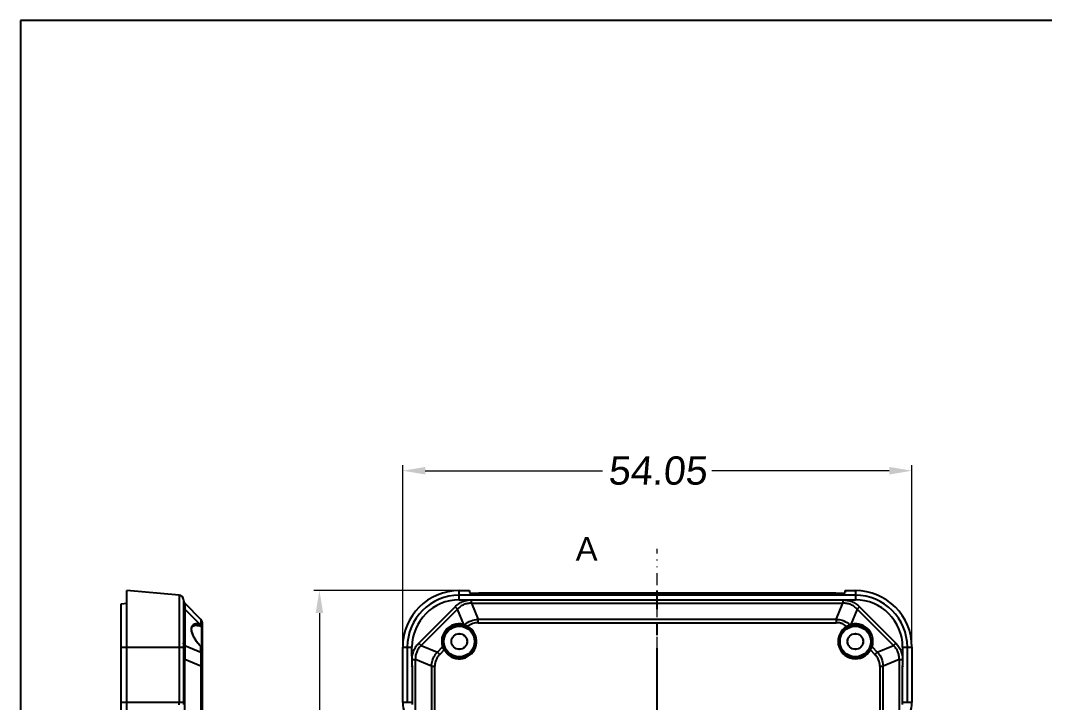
# Model space of a CAD drawing. Header units: millimetres. Extents: x 1667 to 2459, y 1639 to 1961.
# Drawn here: x 1949.7 to 2058.4, y 1888.4 to 1960.8 of the extents above; entities that cross this region are included whole.
import ezdxf
from ezdxf.enums import TextEntityAlignment as Align

# ---------------------------------------------------------------- set-up
doc = ezdxf.new("R2010")
doc.units = ezdxf.units.MM
doc.linetypes.add('CENTER', pattern=[50.8, 31.75, -6.35, 6.35, -6.35])
doc.linetypes.add('DIVIDE', pattern=[31.75, 12.7, -6.35, 0, -6.35, 0, -6.35])
doc.layers.add('dim', color=82, linetype='Continuous')
doc.layers.add('text-mold', color=3, linetype='Continuous')
doc.layers.add('hatch', color=56, linetype='Continuous', lineweight=9)
doc.styles.add('标准', font='arial.ttf', dxfattribs={"oblique": 5.000002})
doc.dimstyles.new('YanXiu', dxfattribs={"dimscale": 1.2, "dimtxt": 5, "dimasz": 2.5, "dimexe": 0.8, "dimexo": 0.3, "dimgap": 0.6, "dimtad": 0, "dimzin": 1, "dimdsep": 46, "dimtxsty": '标准', "dimcen": 0, "dimclrd": 3, "dimclre": 3, "dimclrt": 3, "dimazin": 0, "dimtfac": 1, "dimtmove": 0, "dimatfit": 3, "dimfxl": 1, "dimlwd": 9, "dimlwe": 9, "dimarcsym": 0})

# ---------------------------------------------------------------- blocks, each defined once
blk = doc.blocks.new('VSEE')
at = {"layer": 'text-mold', "color": 62}
for p, q in [((-214.4, -255.87), (-214.4, -1142.58)), ((411.41, -255.87), (-214.4, -255.87))]:
    blk.add_line(p, q, dxfattribs=at)
blk = doc.blocks.new('*D13')
at = {"layer": 'Defpoints', "color": 0, "linetype": 'Continuous', "transparency": 16777216}
for p in [(2044.3, 1912.99), (1990.25, 1894.27), (2044.3, 1894.27)]:
    blk.add_point(p, dxfattribs=at)
at = {"layer": 'dim', "color": 3, "linetype": 'Continuous', "lineweight": 9, "transparency": 16777216}
for p, q in [((1990.25, 1894.87), (1990.25, 1913.59)), ((2044.3, 1894.87), (2044.3, 1913.59)), ((1992.65, 1912.99), (2011.47, 1912.99)), ((2041.9, 1912.99), (2023.08, 1912.99))]:
    blk.add_line(p, q, dxfattribs=at)
at = {"layer": 'dim', "color": 3, "linetype": 'Continuous', "transparency": 16777216}
for points in [[(1992.65, 1913.39), (1992.65, 1912.59), (1990.25, 1912.99)], [(2041.9, 1913.39), (2041.9, 1912.59), (2044.3, 1912.99)]]:
    blk.add_solid(points, dxfattribs=at)
at = {"layer": 'dim', "color": 3, "linetype": 'Continuous', "transparency": 16777216, "insert": (2017.28, 1912.99), "char_height": 3, "attachment_point": 5, "style": '标准'}
blk.add_mtext('54.05', dxfattribs=at)
blk = doc.blocks.new('*D14')
at = {"layer": 'Defpoints', "color": 0, "linetype": 'Continuous', "transparency": 16777216}
for p in [(1996.26, 1900.28), (1981.41, 1801.18), (1996.26, 1801.18)]:
    blk.add_point(p, dxfattribs=at)
at = {"layer": 'dim', "color": 3, "linetype": 'Continuous', "lineweight": 9, "transparency": 16777216}
for p, q in [((1995.66, 1900.28), (1980.81, 1900.28)), ((1981.41, 1897.88), (1981.41, 1856.52)), ((1981.41, 1803.58), (1981.41, 1844.94)), ((1995.66, 1801.18), (1980.81, 1801.18))]:
    blk.add_line(p, q, dxfattribs=at)
at = {"layer": 'dim', "color": 3, "linetype": 'Continuous', "transparency": 16777216}
for points in [[(1981.01, 1897.88), (1981.81, 1897.88), (1981.41, 1900.28)], [(1981.01, 1803.58), (1981.81, 1803.58), (1981.41, 1801.18)]]:
    blk.add_solid(points, dxfattribs=at)
at = {"layer": 'dim', "color": 3, "linetype": 'Continuous', "transparency": 16777216, "insert": (1981.41, 1850.73), "char_height": 3, "attachment_point": 5, "rotation": 90, "style": '标准'}
blk.add_mtext('99.10', dxfattribs=at)

msp = doc.modelspace()

# ---------------------------------------------------------------- linework, layer by layer
at = {"color": 7, "linetype": 'Continuous'}
for p, q in [((1960.979, 1846.377), (1960.979, 1900.275)), ((1966.528, 1899.79), (1960.979, 1900.275)), ((1996.258, 1899.291), (1996.258, 1900.275)), ((1996.258, 1900.275), (1997.348, 1900.275)), ((1997.348, 1900.275), (1997.328, 1900.071)), ((1997.328, 1900.07), (1997.328, 1900.071)), ((1997.348, 1900.275), (1997.348, 1900.07)), ((2037.212, 1900.275), (2037.212, 1900.07)), ((2037.233, 1900.071), (2037.212, 1900.275)), ((2037.212, 1900.275), (2038.298, 1900.275)), ((2037.233, 1900.071), (2037.233, 1900.07)), ((2038.298, 1900.275), (2038.298, 1899.291)), ((1966.528, 1899.79), (1966.528, 1888.396)), ((1966.985, 1899.291), (1966.985, 1888.176)), ((2038.298, 1899.79), (1996.258, 1899.79)), ((1996.258, 1899.291), (1997.58, 1899.287)), ((1997.57, 1899.289), (2038.298, 1899.291)), ((1997.57, 1898.927), (1997.57, 1899.286)), ((2036.238, 1899.983), (1998.323, 1899.983)), ((2036.986, 1899.286), (2036.986, 1898.927)), ((1960.378, 1898.876), (1960.979, 1898.929)), ((1960.378, 1870.358), (1960.378, 1898.876)), ((1967.131, 1898.927), (1968.84, 1897.219)), ((1967.131, 1898.306), (1967.131, 1894.459)), ((1968.768, 1896.669), (1967.131, 1898.306)), ((1991.971, 1894.709), (1995.818, 1898.556)), ((1996.068, 1898.306), (1992.221, 1894.459)), ((1995.818, 1898.556), (1996.068, 1898.306)), ((1996.746, 1896.669), (1996.068, 1898.306)), ((1997.57, 1898.927), (1998.278, 1897.219)), ((1997.57, 1898.927), (2036.986, 1898.927)), ((2036.279, 1897.219), (2036.986, 1898.927)), ((2038.488, 1898.306), (2037.81, 1896.669)), ((2038.488, 1898.306), (2038.738, 1898.556)), ((2042.335, 1894.459), (2038.488, 1898.306)), ((2038.738, 1898.556), (2042.585, 1894.709)), ((1968.987, 1804.589), (1968.987, 1896.865)), ((1998.278, 1896.865), (1998.278, 1897.219)), ((2036.279, 1897.219), (1998.278, 1897.219)), ((1998.278, 1896.865), (2036.279, 1896.865)), ((2036.279, 1897.219), (2036.279, 1896.865)), ((1968.188, 1896.587), (1968.265, 1896.592)), ((1968.888, 1896.379), (1968.888, 1894.251)), ((1997.109, 1896.379), (1997.158, 1896.467)), ((2037.398, 1896.467), (2037.447, 1896.379)), ((1992.221, 1894.459), (1991.971, 1894.709)), ((2042.585, 1894.709), (2042.335, 1894.459)), ((1960.378, 1894.269), (1966.985, 1894.269)), ((1967.131, 1894.459), (1968.84, 1893.751)), ((1968.842, 1894.323), (1968.685, 1894.495)), ((1968.84, 1893.751), (1968.84, 1894.304)), ((1968.95, 1894.157), (1968.842, 1894.323)), ((1968.842, 1894.323), (1968.842, 1894.323)), ((1968.987, 1893.977), (1968.95, 1894.157)), ((1990.252, 1888.396), (1990.252, 1894.269)), ((1990.252, 1894.269), (1991.236, 1894.269)), ((1990.737, 1894.269), (1990.737, 1888.396)), ((1991.241, 1892.32), (1991.236, 1894.269)), ((1992.221, 1894.459), (1993.93, 1893.751)), ((1993.93, 1893.751), (1994.483, 1894.304)), ((1994.18, 1893.501), (1993.93, 1893.751)), ((1994.657, 1893.977), (1994.18, 1893.501)), ((1994.657, 1893.977), (1994.744, 1894.026)), ((1994.973, 1893.562), (1994.657, 1893.977)), ((2039.812, 1894.026), (2039.899, 1893.977)), ((2040.376, 1893.501), (2039.899, 1893.977)), ((2040.073, 1894.304), (2040.626, 1893.751)), ((2040.626, 1893.751), (2040.376, 1893.501)), ((2040.626, 1893.751), (2042.335, 1894.459)), ((2043.32, 1894.269), (2043.315, 1892.32)), ((2043.32, 1894.269), (2044.304, 1894.269)), ((2043.819, 1888.396), (2043.819, 1894.269)), ((2044.304, 1894.269), (2044.304, 1888.396)), ((1966.985, 1892.957), (1967.131, 1892.957)), ((1967.131, 1862.038), (1967.131, 1892.957)), ((1968.84, 1892.249), (1967.131, 1892.957)), ((1991.241, 1892.957), (1991.599, 1892.957)), ((1991.599, 1862.038), (1991.599, 1892.957)), ((1993.308, 1892.249), (1991.599, 1892.957)), ((2042.957, 1892.957), (2041.248, 1892.249)), ((2042.957, 1892.957), (2042.957, 1862.038)), ((2042.957, 1892.957), (2043.315, 1892.957)), ((1968.84, 1892.249), (1968.84, 1862.038)), ((1968.84, 1892.249), (1968.987, 1892.249)), ((1991.179, 1892.285), (1991.246, 1892.323)), ((1991.243, 1892.177), (1991.241, 1888.396)), ((1991.246, 1892.323), (1991.243, 1892.167)), ((1993.308, 1892.249), (1993.308, 1862.038)), ((1993.308, 1892.249), (1993.662, 1892.249)), ((1993.662, 1862.038), (1993.662, 1892.249)), ((2040.894, 1892.249), (2040.894, 1862.038)), ((2040.894, 1892.249), (2041.248, 1892.249)), ((2041.248, 1862.038), (2041.248, 1892.249)), ((2043.313, 1892.167), (2043.31, 1892.323)), ((2043.31, 1892.323), (2043.377, 1892.285)), ((2043.315, 1888.396), (2043.313, 1892.177)), ((1966.985, 1888.396), (1960.378, 1888.396)), ((1966.528, 1888.132), (1966.528, 1888.396)), ((1991.241, 1888.396), (1990.252, 1888.396)), ((1991.241, 1888.396), (1991.246, 1888.176)), ((2043.31, 1888.176), (2043.315, 1888.396)), ((2044.304, 1888.396), (2043.315, 1888.396))]:
    msp.add_line(p, q, dxfattribs=at)
at = {"color": 1, "linetype": 'CENTER', "ltscale": 0.21621}
msp.add_line((2017.278, 1799.433), (2017.278, 1900.275), dxfattribs=at)
at = {"color": 7, "linetype": 'Continuous'}
for points in [[(1967.85, 1896.013), (1967.849, 1896.269), (1967.919, 1896.448)], [(1968.685, 1894.495), (1968.377, 1894.882), (1968.122, 1895.285), (1967.94, 1895.674), (1967.85, 1896.013)], [(1967.919, 1896.448), (1968.048, 1896.549), (1968.188, 1896.584)]]:
    msp.add_lwpolyline(points, dxfattribs=at)
for centre, radius in [((1996.258, 1894.87), 1.627), ((1996.258, 1894.87), 0.842), ((1996.258, 1894.87), 0.826), ((2038.298, 1894.87), 1.627), ((2038.298, 1894.87), 0.842), ((2038.298, 1894.87), 0.826)]:
    msp.add_circle(centre, radius, dxfattribs=at)
for centre, radius, start, end in [((1996.258, 1894.269), 6.006, 90, 180), ((2038.298, 1894.269), 6.006, 0, 90), ((1966.484, 1899.291), 0.5, 0, 85), ((1967.485, 1899.281), 0.5, 179.44396, 225), ((1996.258, 1894.269), 5.52, 90, 180), ((1996.258, 1894.269), 5.022, 90, 180), ((2038.298, 1894.269), 5.52, 0, 90), ((2038.298, 1894.269), 5.022, 0, 90), ((1968.486, 1896.865), 0.5, 0, 45), ((1968.316, 1896.167), 0.568, 106.73841, 108.76259), ((1968.195, 1894.848), 1.749, 70.71087, 73.25309), ((1968.298, 1895.102), 1.636, 70.55219, 73.28802), ((1996.279, 1894.847), 1.744, 73.81576, 198.70788), ((1996.258, 1894.87), 1.733, 209.15287, 60.57295), ((1996.258, 1894.87), 1.833, 225.52379, 60.57295), ((1996.266, 1894.885), 1.847, 72.26832, 74.93156), ((1996.285, 1894.863), 1.728, 71.16373, 73.80897), ((2038.298, 1894.87), 1.833, 119.42705, 330.84713), ((2038.298, 1894.87), 1.733, 119.42705, 330.84713), ((2038.271, 1894.863), 1.728, 106.19103, 108.83627), ((2038.29, 1894.885), 1.847, 105.06844, 107.73168), ((2038.276, 1894.847), 1.745, 341.28732, 106.1947), ((1972.78, 1898.037), 5.428, 219.69402, 223.45953), ((1996.612, 1895.23), 2.322, 203.51634, 206.25573), ((1996.764, 1895.306), 2.492, 206.27182, 212.23951), ((1996.116, 1894.793), 1.572, 198.76826, 209.22953), ((1942.935, 1893.093), 25.919, 358.13435, 359.92134)]:
    msp.add_arc(centre, radius, start, end, dxfattribs=at)
for centre, major_axis, ratio, start_param, end_param in [((1998.323, 1900.07), (0.995, 0), 0.0874887, -3.1412979, -1.5707963), ((2036.238, 1900.07), (0.995, 0), 0.0874887, -1.5707963, -0.0002916), ((1993.266, 1888.396), (3.014, 0), 0.9961947, -3.1415927, -2.7743846), ((2041.29, 1888.396), (3.014, 0), 0.9961947, -0.367208, 0)]:
    msp.add_ellipse(centre, major_axis=major_axis, ratio=ratio, start_param=start_param, end_param=end_param, dxfattribs=at)
for points, knots in [([(1995.818, 1898.556), (1995.933, 1898.671), (1996.185, 1898.881), (1996.619, 1899.114), (1997.091, 1899.253), (1997.417, 1899.285), (1997.58, 1899.287)], [0, 0, 0, 0, 0.249978, 0.4999941, 0.7500385, 1, 1, 1, 1]), ([(2036.986, 1899.286), (2037.148, 1899.282), (2037.473, 1899.251), (2037.786, 1899.159), (2037.936, 1899.097)], [0, 0, 0, 0, 0.5001271, 1, 1, 1, 1]), ([(2037.936, 1899.097), (2038.086, 1899.035), (2038.373, 1898.879), (2038.623, 1898.67), (2038.738, 1898.556)], [0, 0, 0, 0, 0.4999645, 1, 1, 1, 1]), ([(1966.985, 1898.556), (1966.985, 1898.509), (1967.015, 1898.408), (1967.088, 1898.336), (1967.131, 1898.306)], [0, 0, 0, 0, 0.4710595, 1, 1, 1, 1]), ([(1967.131, 1898.927), (1967.131, 1898.928), (1967.127, 1898.929), (1967.125, 1898.922), (1967.123, 1898.913), (1967.121, 1898.897), (1967.119, 1898.876), (1967.118, 1898.85), (1967.118, 1898.818), (1967.118, 1898.765), (1967.118, 1898.685), (1967.122, 1898.526), (1967.127, 1898.397), (1967.131, 1898.306)], [0, 0, 0, 0, 0.0052509, 0.0135379, 0.0294887, 0.0538461, 0.0869198, 0.1289169, 0.1798192, 0.239453, 0.3841791, 0.5614618, 1, 1, 1, 1]), ([(1997.57, 1898.927), (1997.43, 1898.932), (1997.15, 1898.914), (1996.744, 1898.797), (1996.375, 1898.593), (1996.164, 1898.407), (1996.068, 1898.306)], [0, 0, 0, 0, 0.2499224, 0.5, 0.7500776, 1, 1, 1, 1]), ([(2037.806, 1898.783), (2037.677, 1898.836), (2037.406, 1898.914), (2037.126, 1898.932), (2036.986, 1898.927)], [0, 0, 0, 0, 0.500001, 1, 1, 1, 1]), ([(2038.488, 1898.306), (2038.392, 1898.407), (2038.181, 1898.593), (2037.935, 1898.73), (2037.806, 1898.783)], [0, 0, 0, 0, 0.499999, 1, 1, 1, 1]), ([(1968.842, 1896.645), (1968.846, 1896.724), (1968.85, 1896.835), (1968.853, 1896.973), (1968.854, 1897.054), (1968.853, 1897.119), (1968.851, 1897.168), (1968.847, 1897.198), (1968.844, 1897.215), (1968.84, 1897.219)], [0, 0, 0, 0, 0.4119002, 0.580453, 0.7215812, 0.8343784, 0.9181233, 0.9729213, 1, 1, 1, 1]), ([(1996.829, 1896.645), (1997.026, 1896.819), (1997.485, 1897.105), (1998.014, 1897.21), (1998.278, 1897.219)], [0, 0, 0, 0, 0.4999959, 1, 1, 1, 1]), ([(1998.278, 1896.865), (1998.076, 1896.864), (1997.67, 1896.8), (1997.313, 1896.595), (1997.158, 1896.467)], [0, 0, 0, 0, 0.5000515, 1, 1, 1, 1]), ([(2036.279, 1897.219), (2036.485, 1897.212), (2036.763, 1897.167), (2037.023, 1897.073), (2037.087, 1897.047)], [0, 0, 0, 0, 0.7494746, 1, 1, 1, 1]), ([(2036.957, 1896.733), (2036.85, 1896.777), (2036.626, 1896.844), (2036.394, 1896.865), (2036.279, 1896.865)], [0, 0, 0, 0, 0.4999645, 1, 1, 1, 1]), ([(1967.811, 1896.202), (1967.81, 1896.084), (1967.861, 1895.823), (1968.024, 1895.424), (1968.275, 1894.994), (1968.486, 1894.712), (1968.603, 1894.571)], [0, 0, 0, 0, 0.1920138, 0.4274506, 0.6998911, 1, 1, 1, 1]), ([(1967.925, 1896.566), (1967.887, 1896.52), (1967.826, 1896.402), (1967.811, 1896.271), (1967.811, 1896.202)], [0, 0, 0, 0, 0.4644848, 1, 1, 1, 1]), ([(1968.133, 1896.705), (1968.093, 1896.691), (1968.015, 1896.655), (1967.952, 1896.598), (1967.925, 1896.566)], [0, 0, 0, 0, 0.5114498, 1, 1, 1, 1]), ([(1968.319, 1896.739), (1968.304, 1896.738), (1968.248, 1896.734), (1968.192, 1896.723), (1968.153, 1896.711)], [0, 0, 0, 0, 0.2631602, 1, 1, 1, 1]), ([(1968.768, 1896.669), (1968.727, 1896.682), (1968.581, 1896.723), (1968.428, 1896.744), (1968.319, 1896.739)], [0, 0, 0, 0, 0.28056, 1, 1, 1, 1]), ([(1968.359, 1896.59), (1968.386, 1896.588), (1968.501, 1896.575), (1968.614, 1896.548), (1968.699, 1896.523)], [0, 0, 0, 0, 0.2371682, 1, 1, 1, 1]), ([(1968.768, 1896.669), (1968.777, 1896.64), (1968.77, 1896.578), (1968.726, 1896.53), (1968.699, 1896.523)], [0, 0, 0, 0, 0.5196556, 1, 1, 1, 1]), ([(1968.842, 1896.645), (1968.851, 1896.616), (1968.842, 1896.555), (1968.799, 1896.507), (1968.773, 1896.499)], [0, 0, 0, 0, 0.5134946, 1, 1, 1, 1]), ([(1968.875, 1896.428), (1968.871, 1896.436), (1968.844, 1896.469), (1968.804, 1896.488), (1968.773, 1896.499)], [0, 0, 0, 0, 0.2154247, 1, 1, 1, 1]), ([(1968.987, 1896.467), (1968.987, 1896.485), (1968.98, 1896.522), (1968.938, 1896.593), (1968.882, 1896.627), (1968.842, 1896.645)], [0, 0, 0, 0, 0.2275677, 0.4588363, 1, 1, 1, 1]), ([(1968.888, 1896.379), (1968.913, 1896.38), (1968.963, 1896.396), (1968.987, 1896.444), (1968.987, 1896.467)], [0, 0, 0, 0, 0.5237961, 1, 1, 1, 1]), ([(1994.925, 1896.202), (1994.777, 1896.054), (1994.533, 1895.701), (1994.42, 1895.288), (1994.398, 1895.08)], [0, 0, 0, 0, 0.4998823, 1, 1, 1, 1]), ([(1996.746, 1896.669), (1996.588, 1896.715), (1996.258, 1896.762), (1995.765, 1896.7), (1995.306, 1896.516), (1995.041, 1896.317), (1994.925, 1896.202)], [0, 0, 0, 0, 0.2517227, 0.5015883, 0.7507795, 1, 1, 1, 1]), ([(1996.746, 1896.669), (1996.739, 1896.656), (1996.728, 1896.627), (1996.725, 1896.582), (1996.737, 1896.542), (1996.757, 1896.526), (1996.767, 1896.523)], [0, 0, 0, 0, 0.2696016, 0.5637114, 0.8147305, 1, 1, 1, 1]), ([(1996.829, 1896.645), (1996.823, 1896.635), (1996.805, 1896.597), (1996.802, 1896.548), (1996.818, 1896.522)], [0, 0, 0, 0, 0.2710641, 1, 1, 1, 1]), ([(1996.818, 1896.522), (1996.819, 1896.519), (1996.826, 1896.51), (1996.835, 1896.502), (1996.843, 1896.499)], [0, 0, 0, 0, 0.2681894, 1, 1, 1, 1]), ([(1997.158, 1896.467), (1997.13, 1896.485), (1997.024, 1896.552), (1996.912, 1896.609), (1996.829, 1896.645)], [0, 0, 0, 0, 0.2724318, 1, 1, 1, 1]), ([(1997.109, 1896.379), (1997.086, 1896.393), (1997, 1896.438), (1996.91, 1896.476), (1996.843, 1896.499)], [0, 0, 0, 0, 0.2734087, 1, 1, 1, 1]), ([(2037.727, 1896.645), (2037.702, 1896.634), (2037.588, 1896.582), (2037.479, 1896.52), (2037.398, 1896.467)], [0, 0, 0, 0, 0.219176, 1, 1, 1, 1]), ([(2037.713, 1896.499), (2037.693, 1896.492), (2037.602, 1896.459), (2037.513, 1896.417), (2037.447, 1896.379)], [0, 0, 0, 0, 0.2183828, 1, 1, 1, 1]), ([(2037.727, 1896.645), (2037.736, 1896.631), (2037.747, 1896.603), (2037.752, 1896.559), (2037.742, 1896.52), (2037.723, 1896.503), (2037.713, 1896.499)], [0, 0, 0, 0, 0.286947, 0.5639328, 0.8024422, 1, 1, 1, 1]), ([(2037.789, 1896.523), (2037.803, 1896.528), (2037.83, 1896.559), (2037.831, 1896.598), (2037.827, 1896.619)], [0, 0, 0, 0, 0.4109783, 1, 1, 1, 1]), ([(2039.631, 1896.202), (2039.515, 1896.317), (2039.25, 1896.516), (2038.791, 1896.7), (2038.298, 1896.762), (2037.968, 1896.715), (2037.81, 1896.669)], [0, 0, 0, 0, 0.2492205, 0.4984117, 0.7482774, 1, 1, 1, 1]), ([(2037.827, 1896.619), (2037.827, 1896.623), (2037.823, 1896.641), (2037.816, 1896.658), (2037.81, 1896.669)], [0, 0, 0, 0, 0.2685889, 1, 1, 1, 1]), ([(2040.073, 1894.304), (2040.128, 1894.466), (2040.19, 1894.808), (2040.14, 1895.323), (2039.957, 1895.805), (2039.751, 1896.082), (2039.631, 1896.202)], [0, 0, 0, 0, 0.2516257, 0.5014531, 0.7506236, 1, 1, 1, 1]), ([(1967.131, 1894.459), (1967.088, 1894.489), (1967.015, 1894.561), (1966.985, 1894.662), (1966.985, 1894.709)], [0, 0, 0, 0, 0.5289148, 1, 1, 1, 1]), ([(1991.43, 1893.907), (1991.492, 1894.057), (1991.648, 1894.344), (1991.857, 1894.594), (1991.971, 1894.709)], [0, 0, 0, 0, 0.4999645, 1, 1, 1, 1]), ([(1994.398, 1895.08), (1994.378, 1894.886), (1994.392, 1894.618), (1994.462, 1894.366), (1994.483, 1894.304)], [0, 0, 0, 0, 0.7476147, 1, 1, 1, 1]), ([(2042.585, 1894.709), (2042.7, 1894.593), (2042.91, 1894.342), (2043.143, 1893.908), (2043.282, 1893.436), (2043.314, 1893.11), (2043.316, 1892.947)], [0, 0, 0, 0, 0.249978, 0.4999941, 0.7500385, 1, 1, 1, 1]), ([(1967.131, 1894.459), (1967.129, 1894.408), (1967.12, 1894.181), (1967.117, 1893.954), (1967.118, 1893.777)], [0, 0, 0, 0, 0.2211114, 1, 1, 1, 1]), ([(1967.118, 1893.777), (1967.118, 1893.711), (1967.119, 1893.438), (1967.125, 1893.164), (1967.131, 1892.957)], [0, 0, 0, 0, 0.2412877, 1, 1, 1, 1]), ([(1968.84, 1894.304), (1968.841, 1894.306), (1968.843, 1894.311), (1968.845, 1894.319), (1968.842, 1894.323)], [0, 0, 0, 0, 0.3295211, 1, 1, 1, 1]), ([(1968.84, 1894.304), (1968.885, 1894.26), (1968.958, 1894.158), (1968.987, 1894.036), (1968.987, 1893.977)], [0, 0, 0, 0, 0.5164837, 1, 1, 1, 1]), ([(1968.854, 1893.058), (1968.854, 1893.12), (1968.853, 1893.351), (1968.848, 1893.583), (1968.84, 1893.751)], [0, 0, 0, 0, 0.2710963, 1, 1, 1, 1]), ([(1968.987, 1893.501), (1968.987, 1893.548), (1968.956, 1893.648), (1968.883, 1893.72), (1968.84, 1893.751)], [0, 0, 0, 0, 0.4710595, 1, 1, 1, 1]), ([(1991.241, 1892.957), (1991.245, 1893.119), (1991.276, 1893.444), (1991.368, 1893.757), (1991.43, 1893.907)], [0, 0, 0, 0, 0.5001271, 1, 1, 1, 1]), ([(1991.744, 1893.777), (1991.691, 1893.648), (1991.613, 1893.377), (1991.595, 1893.097), (1991.599, 1892.957)], [0, 0, 0, 0, 0.500001, 1, 1, 1, 1]), ([(1992.221, 1894.459), (1992.12, 1894.363), (1991.934, 1894.152), (1991.797, 1893.906), (1991.744, 1893.777)], [0, 0, 0, 0, 0.499999, 1, 1, 1, 1]), ([(1993.48, 1893.058), (1993.507, 1893.122), (1993.624, 1893.372), (1993.789, 1893.6), (1993.93, 1893.751)], [0, 0, 0, 0, 0.2505255, 1, 1, 1, 1]), ([(1994.483, 1894.304), (1994.496, 1894.311), (1994.524, 1894.323), (1994.568, 1894.327), (1994.607, 1894.316), (1994.624, 1894.297), (1994.627, 1894.287)], [0, 0, 0, 0, 0.2701575, 0.5623965, 0.8127148, 1, 1, 1, 1]), ([(2039.812, 1894.026), (2039.825, 1894.049), (2039.869, 1894.133), (2039.906, 1894.222), (2039.929, 1894.287)], [0, 0, 0, 0, 0.2747644, 1, 1, 1, 1]), ([(2039.899, 1893.977), (2039.917, 1894.005), (2039.981, 1894.111), (2040.037, 1894.222), (2040.073, 1894.304)], [0, 0, 0, 0, 0.2735346, 1, 1, 1, 1]), ([(2039.929, 1894.287), (2039.932, 1894.297), (2039.949, 1894.316), (2039.988, 1894.327), (2040.032, 1894.323), (2040.06, 1894.311), (2040.073, 1894.304)], [0, 0, 0, 0, 0.1872863, 0.4376021, 0.7298373, 1, 1, 1, 1]), ([(2042.957, 1892.957), (2042.961, 1893.097), (2042.943, 1893.377), (2042.826, 1893.783), (2042.622, 1894.152), (2042.436, 1894.363), (2042.335, 1894.459)], [0, 0, 0, 0, 0.2499224, 0.5, 0.7500776, 1, 1, 1, 1]), ([(1993.308, 1892.249), (1993.315, 1892.456), (1993.36, 1892.734), (1993.454, 1892.994), (1993.48, 1893.058)], [0, 0, 0, 0, 0.7494746, 1, 1, 1, 1]), ([(1993.794, 1892.928), (1993.75, 1892.821), (1993.683, 1892.597), (1993.662, 1892.365), (1993.662, 1892.249)], [0, 0, 0, 0, 0.4999645, 1, 1, 1, 1]), ([(1994.18, 1893.501), (1994.099, 1893.419), (1993.949, 1893.24), (1993.838, 1893.035), (1993.794, 1892.928)], [0, 0, 0, 0, 0.5000355, 1, 1, 1, 1])]:
    msp.add_open_spline(points, degree=3, knots=knots, dxfattribs=at)
for points in [[(2037.087, 1897.047), (2037.32, 1896.95), (2037.539, 1896.812), (2037.727, 1896.645)], [(1968.265, 1896.592), (1968.296, 1896.593), (1968.328, 1896.592), (1968.359, 1896.59)], [(1968.888, 1896.379), (1968.888, 1896.396), (1968.884, 1896.413), (1968.875, 1896.428)], [(2037.398, 1896.467), (2037.265, 1896.576), (2037.115, 1896.667), (2036.957, 1896.733)], [(2040.626, 1893.751), (2040.814, 1893.55), (2041.124, 1893.078), (2041.239, 1892.525), (2041.248, 1892.249)], [(2040.894, 1892.249), (2040.893, 1892.48), (2040.808, 1892.947), (2040.538, 1893.337), (2040.376, 1893.501)], [(1991.179, 1892.285), (1991.2, 1892.245), (1991.22, 1892.205), (1991.243, 1892.167)], [(2043.313, 1892.167), (2043.336, 1892.205), (2043.356, 1892.245), (2043.377, 1892.285)]]:
    msp.add_open_spline(points, degree=3, dxfattribs=at)
at = {"layer": 'hatch', "color": 2, "linetype": 'DIVIDE', "ltscale": 0.1}
msp.add_line((2017.278, 1796.21), (2017.278, 1904.696), dxfattribs=at)
at = {"layer": 'hatch', "color": 2, "linetype": 'Continuous'}
msp.add_lwpolyline([(2017.278, 1904.696, 0, 0, 0), (2014.778, 1904.696, 0.75, 0, 0), (2012.278, 1904.696, 0, 0, 0)], format="xyseb", dxfattribs=at)

# ---------------------------------------------------------------- block references
at = {"layer": 'dim', "linetype": 'Continuous', "xscale": 0.3626726400000002, "yscale": 0.3626726400000002, "zscale": 0.3626726400000002}
msp.add_blockref('VSEE', (2027.436, 2053.558), dxfattribs=at)

# ---------------------------------------------------------------- texts
at = {"layer": 'hatch', "color": 6, "linetype": 'Continuous', "style": '标准'}
msp.add_text('A', height=2.5, dxfattribs=at).set_placement((2009.778, 1904.696), align=Align.MIDDLE)

# ---------------------------------------------------------------- dimensions: what is measured, and where the dimension line sits
at = {"layer": 'dim', "linetype": 'Continuous'}
dim = msp.add_linear_dim(base=(2044.304, 1912.994), p1=(1990.252, 1894.269), p2=(2044.304, 1894.269), dimstyle='YanXiu', override={"dimtxt": 2.5, "dimasz": 2, "dimexe": 0.49975, "dimexo": 0.49975, "dimgap": 0.49975}, dxfattribs=at)
dim.commit()
dim.dimension.update_dxf_attribs({"geometry": '*D13', "text_midpoint": (2017.278, 1912.994)})
dim = msp.add_linear_dim(base=(1981.408, 1801.179), p1=(1996.258, 1900.275), p2=(1996.258, 1801.179), angle=90, dimstyle='YanXiu', override={"dimtxt": 2.5, "dimasz": 2, "dimexe": 0.49975, "dimexo": 0.49975, "dimgap": 0.49975}, dxfattribs=at)
dim.commit()
dim.dimension.update_dxf_attribs({"geometry": '*D14', "text_midpoint": (1981.408, 1850.727)})

doc.saveas('drawing.dxf')
